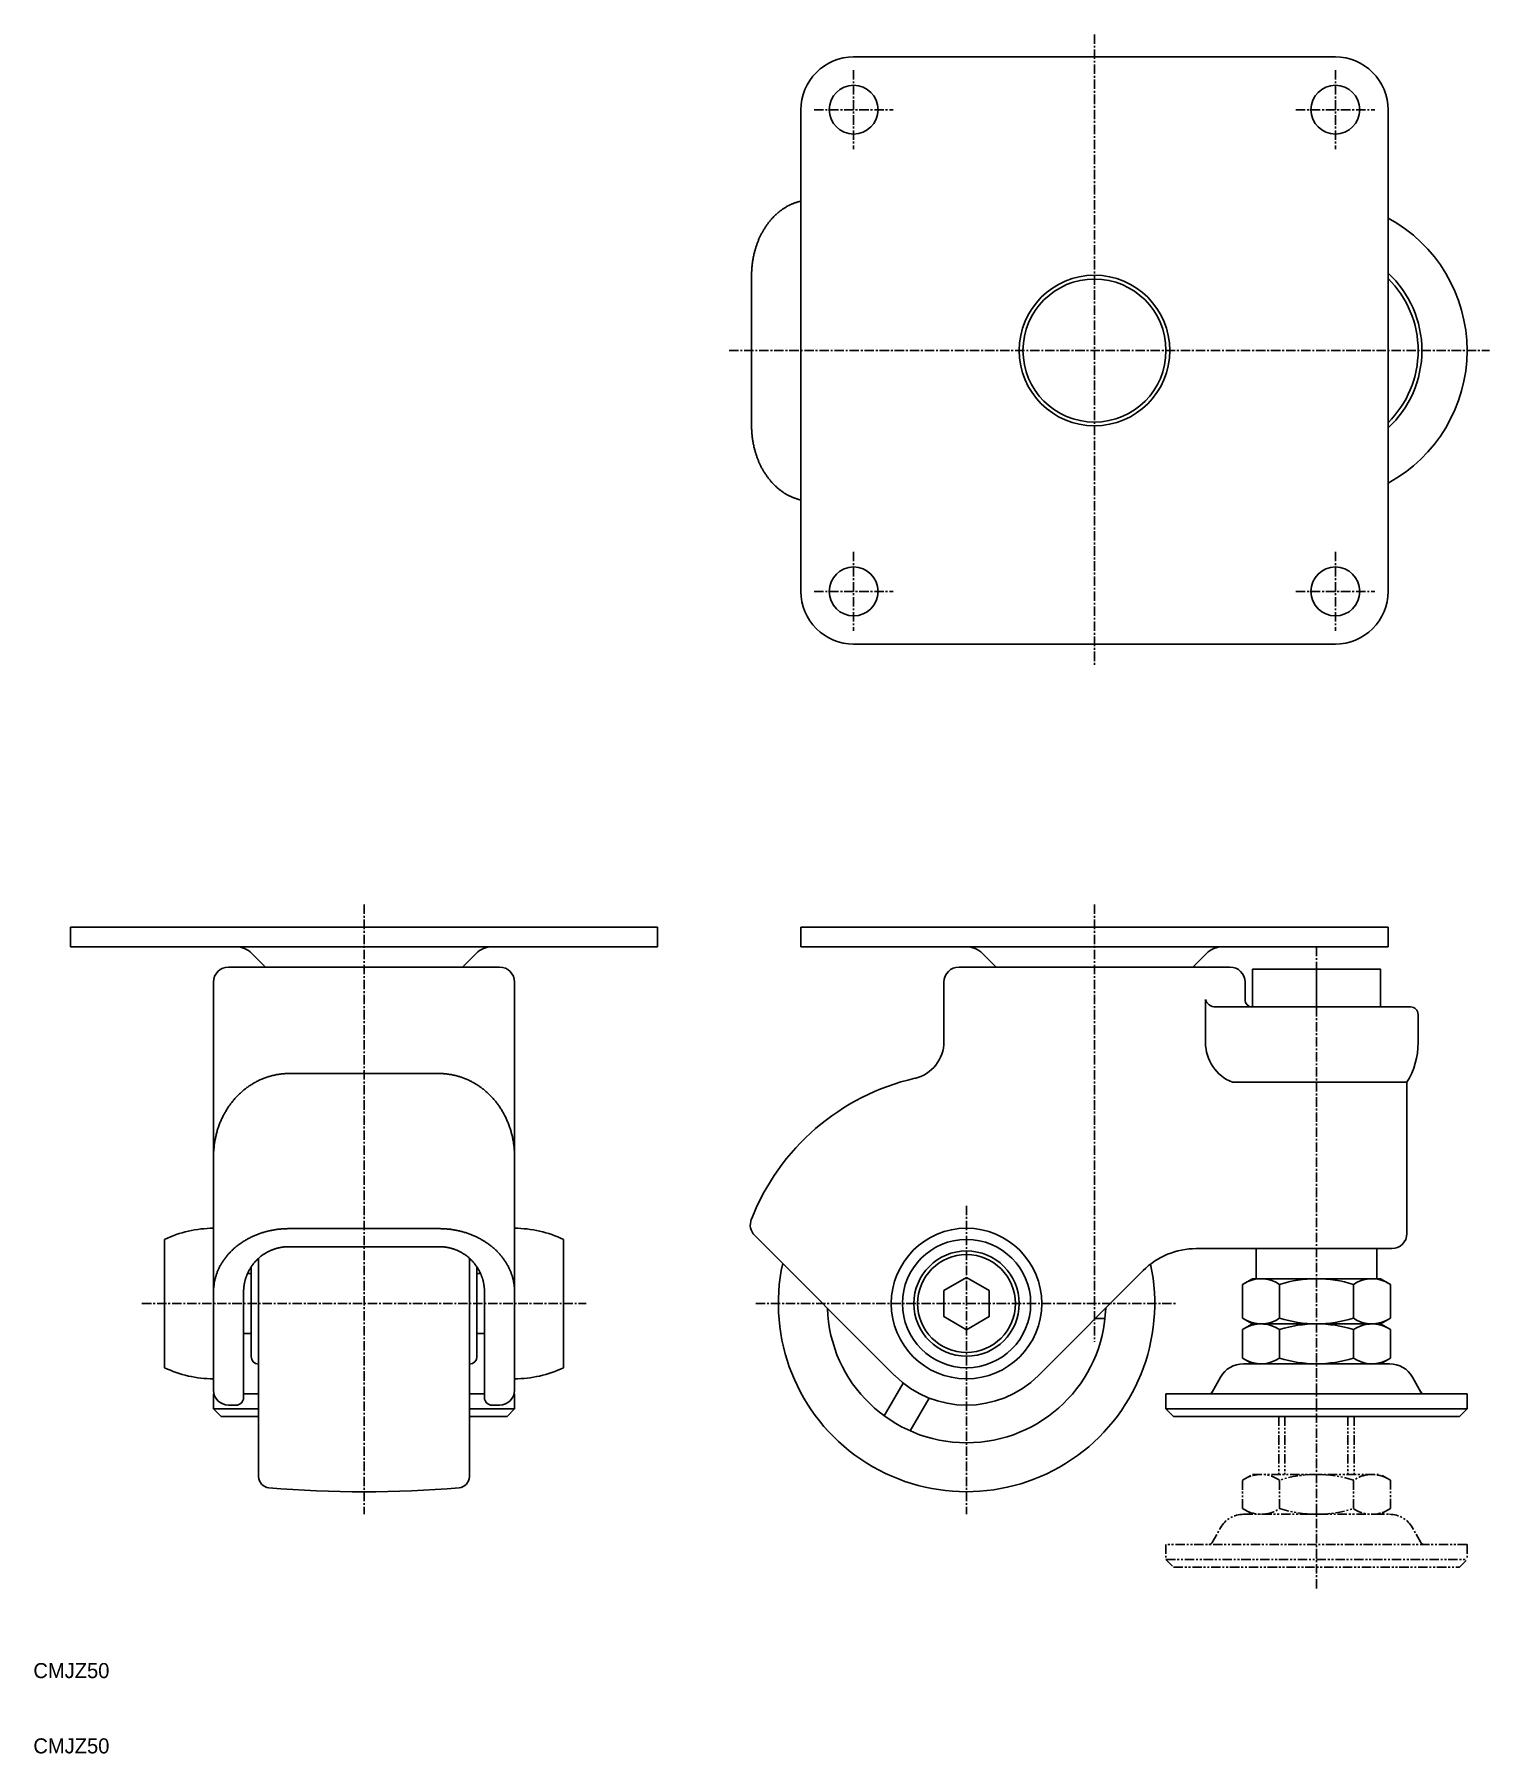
# Model space of a CAD drawing. Extents: x 10 to 203, y 10 to 238.
import ezdxf

# ---------------------------------------------------------------- set-up
doc = ezdxf.new("R2010")
doc.units = 0
doc.linetypes.add('CENTER', pattern=[2, 1.25, -0.25, 0.25, -0.25])
doc.linetypes.add('PHANTOM', pattern=[2.5, 1.25, -0.25, 0.25, -0.25, 0.25, -0.25])
doc.layers.get('0').update_dxf_attribs({"linetype": 'CONTINUOUS'})
doc.layers.add('CENTER', color=1, linetype='CENTER')

msp = doc.modelspace()

# ---------------------------------------------------------------- linework, layer by layer
at = {"color": 7, "linetype": 'CONTINUOUS'}
for p, q in [((105.43, 186.36), (105.43, 206.36)), ((14.93, 119.76), (92.93, 119.76)), ((14.93, 117.16), (14.93, 119.76)), ((92.93, 117.16), (92.93, 119.76)), ((111.98, 119.76), (189.98, 119.76)), ((111.98, 117.16), (111.98, 119.76)), ((189.98, 117.16), (189.98, 119.76)), ((14.93, 117.16), (92.93, 117.16)), ((111.98, 117.16), (189.98, 117.16)), ((35.93, 114.46), (71.93, 114.46)), ((40.86, 114.46), (39.04, 116.28)), ((67.01, 114.46), (68.83, 116.28)), ((132.98, 114.46), (168.98, 114.46)), ((137.9, 114.46), (136.08, 116.28)), ((164.05, 114.46), (165.87, 116.28)), ((33.93, 58.26), (33.93, 112.46)), ((73.93, 58.26), (73.93, 112.46)), ((130.98, 104.55), (130.98, 112.46)), ((170.98, 110.16), (170.98, 112.46)), ((180.48, 114.16), (180.48, 109.16)), ((165.73, 110.16), (165.73, 104.42)), ((167.06, 109.16), (192.98, 109.16)), ((193.98, 108.16), (193.98, 104.42)), ((63.93, 100.31), (43.93, 100.31)), ((192.48, 99.16), (169.31, 99.16)), ((192.48, 99.16), (192.48, 79.06)), ((27.43, 61.24), (27.43, 78.27)), ((63.93, 79.71), (43.93, 79.71)), ((80.43, 61.24), (80.43, 78.27)), ((105.84, 78.8), (124.43, 60.21)), ((39.93, 75.78), (39.93, 46.78)), ((63.93, 77.31), (43.93, 77.31)), ((67.93, 75.78), (67.93, 46.78)), ((164.51, 77.06), (190.48, 77.06)), ((172.48, 77.06), (172.48, 73.06)), ((188.48, 77.06), (188.48, 73.06)), ((38.93, 73.76), (38.46, 73.76)), ((38.93, 74.63), (38.93, 62.72)), ((68.93, 74.63), (68.93, 62.72)), ((69.41, 73.76), (68.93, 73.76)), ((143.52, 60.21), (157.44, 74.13)), ((37.93, 57.26), (37.93, 71.31)), ((69.93, 57.26), (69.93, 71.31)), ((170.66, 72.3), (171.98, 73.06)), ((170.66, 67.82), (170.66, 72.3)), ((171.98, 73.06), (188.98, 73.06)), ((175.57, 72.3), (175.57, 67.82)), ((185.38, 72.3), (185.38, 67.82)), ((190.29, 72.3), (188.98, 73.06)), ((190.29, 72.3), (190.29, 67.82)), ((151.07, 67.76), (152.37, 67.76)), ((170.66, 67.82), (171.98, 67.06)), ((170.66, 66.3), (171.98, 67.06)), ((170.66, 62.52), (170.66, 66.3)), ((171.98, 67.06), (188.98, 67.06)), ((188.98, 67.06), (171.98, 67.06)), ((175.57, 62.52), (175.57, 66.3)), ((185.38, 62.52), (185.38, 66.3)), ((190.29, 67.82), (188.98, 67.06)), ((190.29, 66.3), (188.98, 67.06)), ((190.29, 66.3), (190.29, 62.52)), ((38.93, 65.76), (37.93, 65.76)), ((69.93, 65.76), (68.93, 65.76)), ((39.9, 61.72), (39.93, 61.72)), ((67.97, 61.72), (67.93, 61.72)), ((170.66, 62.52), (171.98, 61.76)), ((190.18, 61.76), (170.77, 61.76)), ((171.98, 61.76), (180.48, 61.76)), ((171.98, 61.76), (180.48, 61.76)), ((171.98, 61.76), (180.48, 61.76)), ((190.29, 62.52), (188.98, 61.76)), ((166.62, 58.01), (167.72, 59.97)), ((194.33, 58.01), (193.24, 59.97)), ((33.93, 57.76), (33.93, 55.76)), ((34, 57.76), (33.93, 57.76)), ((39.93, 57.76), (37.93, 57.76)), ((69.93, 57.76), (67.93, 57.76)), ((73.93, 57.76), (73.87, 57.76)), ((73.93, 57.76), (73.93, 55.76)), ((125.57, 59.19), (123.05, 54.83)), ((129.03, 57.19), (126.51, 52.83)), ((160.48, 57.76), (160.48, 55.76)), ((200.48, 57.76), (160.48, 57.76)), ((200.48, 57.76), (200.48, 55.76)), ((33.93, 55.76), (39.93, 55.76)), ((33.93, 55.76), (34.93, 54.76)), ((35.93, 56.26), (36.93, 56.26)), ((67.93, 55.76), (73.93, 55.76)), ((70.93, 56.26), (71.93, 56.26)), ((72.93, 54.76), (73.93, 55.76)), ((160.48, 55.76), (161.48, 54.76)), ((160.48, 55.76), (200.48, 55.76)), ((199.48, 54.76), (200.48, 55.76)), ((34.93, 54.76), (39.93, 54.76)), ((67.93, 54.76), (72.93, 54.76)), ((161.48, 54.76), (199.48, 54.76))]:
    msp.add_line(p, q, dxfattribs=at)
at = {"color": 3, "linetype": 'PHANTOM'}
for p, q in [((175.48, 54.76), (175.48, 47.06)), ((176.29, 54.76), (176.29, 47.06)), ((184.66, 54.76), (184.66, 47.06)), ((185.48, 54.76), (185.48, 47.06)), ((170.66, 46.3), (171.98, 47.06)), ((170.66, 42.52), (170.66, 46.3)), ((171.98, 47.06), (188.98, 47.06)), ((175.57, 42.52), (175.57, 46.3)), ((185.38, 42.52), (185.38, 46.3)), ((190.29, 46.3), (188.98, 47.06)), ((190.29, 46.3), (190.29, 42.52)), ((170.66, 42.52), (171.98, 41.76)), ((170.77, 41.76), (190.18, 41.76)), ((190.29, 42.52), (188.98, 41.76)), ((166.62, 38.01), (167.72, 39.97)), ((194.33, 38.01), (193.24, 39.97)), ((160.48, 37.76), (160.48, 35.76)), ((200.48, 37.76), (160.48, 37.76)), ((200.48, 37.76), (200.48, 35.76)), ((160.48, 35.76), (161.48, 34.76)), ((160.48, 35.76), (200.48, 35.76)), ((161.48, 34.76), (199.48, 34.76)), ((199.48, 34.76), (200.48, 35.76))]:
    msp.add_line(p, q, dxfattribs=at)
at = {"color": 7, "linetype": 'CONTINUOUS'}
msp.add_lwpolyline([(118.98, 235.36), (182.98, 235.36, -0.414214), (189.98, 228.36), (189.98, 164.36, -0.414214), (182.98, 157.36), (118.98, 157.36, -0.414214), (111.98, 164.36), (111.98, 228.36, -0.414214)], format="xyb", close=True, dxfattribs=at)
msp.add_lwpolyline([(171.98, 109.16), (171.98, 114.16), (188.98, 114.16), (188.98, 109.16)], dxfattribs=at)
msp.add_lwpolyline([(136.98, 71.49), (133.98, 73.22), (130.98, 71.49), (130.98, 68.02), (133.98, 66.29), (136.98, 68.02)], close=True, dxfattribs=at)
for points in [[(105.43, 206.36, 0), (105.43, 206.47, 0), (105.43, 206.58, 0), (105.43, 206.69, 0), (105.43, 206.8, 0), (105.44, 206.91, 0), (105.44, 207.02, 0), (105.45, 207.12, 0), (105.46, 207.23, 0), (105.46, 207.34, 0), (105.47, 207.45, 0), (105.48, 207.56, 0), (105.49, 207.67, 0), (105.5, 207.78, 0), (105.52, 207.88, 0), (105.53, 207.99, 0), (105.55, 208.1, 0), (105.56, 208.21, 0), (105.58, 208.31, 0), (105.59, 208.42, 0), (105.61, 208.53, 0), (105.63, 208.63, 0), (105.65, 208.74, 0), (105.67, 208.85, 0), (105.7, 208.95, 0), (105.72, 209.06, 0), (105.74, 209.16, 0), (105.77, 209.27, 0), (105.79, 209.37, 0), (105.82, 209.48, 0), (105.85, 209.58, 0), (105.88, 209.68, 0), (105.9, 209.79, 0), (105.93, 209.89, 0), (105.97, 209.99, 0), (106, 210.09, 0), (106.03, 210.19, 0), (106.06, 210.29, 0), (106.1, 210.39, 0), (106.13, 210.49, 0), (106.17, 210.59, 0), (106.21, 210.69, 0), (106.24, 210.79, 0), (106.28, 210.89, 0), (106.32, 210.98, 0), (106.36, 211.08, 0), (106.4, 211.18, 0), (106.44, 211.27, 0), (106.49, 211.37, 0), (106.53, 211.46, 0), (106.58, 211.56, 0), (106.62, 211.65, 0), (106.67, 211.74, 0), (106.71, 211.83, 0), (106.76, 211.92, 0), (106.81, 212.01, 0), (106.86, 212.1, 0), (106.91, 212.19, 0), (106.96, 212.28, 0), (107.01, 212.37, 0), (107.06, 212.46, 0), (107.12, 212.54, 0), (107.17, 212.63, 0), (107.23, 212.71, 0), (107.28, 212.8, 0), (107.34, 212.88, 0), (107.39, 212.96, 0), (107.45, 213.04, 0), (107.51, 213.12, 0), (107.57, 213.21, 0), (107.63, 213.28, 0), (107.69, 213.36, 0), (107.75, 213.44, 0), (107.81, 213.52, 0), (107.87, 213.59, 0), (107.93, 213.67, 0), (108, 213.74, 0), (108.06, 213.81, 0), (108.13, 213.89, 0), (108.19, 213.96, 0), (108.26, 214.03, 0), (108.32, 214.1, 0), (108.39, 214.17, 0), (108.46, 214.24, 0), (108.53, 214.3, 0), (108.6, 214.37, 0), (108.67, 214.43, 0), (108.74, 214.5, 0), (108.81, 214.56, 0), (108.88, 214.62, 0), (108.95, 214.68, 0), (109.02, 214.74, 0), (109.09, 214.8, 0), (109.17, 214.86, 0), (109.24, 214.92, 0), (109.31, 214.97, 0), (109.39, 215.03, 0), (109.47, 215.08, 0), (109.54, 215.13, 0), (109.62, 215.19, 0), (109.69, 215.24, 0), (109.77, 215.29, 0), (109.85, 215.34, 0), (109.92, 215.38, 0), (110, 215.43, 0), (110.08, 215.48, 0), (110.16, 215.52, 0), (110.24, 215.56, 0), (110.32, 215.61, 0), (110.4, 215.65, 0), (110.48, 215.69, 0), (110.56, 215.73, 0), (110.64, 215.76, 0), (110.72, 215.8, 0), (110.81, 215.84, 0), (110.89, 215.87, 0), (110.97, 215.9, 0), (111.05, 215.94, 0), (111.13, 215.97, 0), (111.22, 216, 0), (111.3, 216.03, 0), (111.38, 216.05, 0), (111.47, 216.08, 0), (111.55, 216.1, 0), (111.64, 216.13, 0), (111.72, 216.15, 0), (111.81, 216.17, 0), (111.89, 216.19, 0), (111.97, 216.21, 0)], [(105.43, 186.36, 0), (105.43, 186.25, 0), (105.43, 186.14, 0), (105.43, 186.03, 0), (105.43, 185.92, 0), (105.44, 185.81, 0), (105.44, 185.71, 0), (105.45, 185.6, 0), (105.46, 185.49, 0), (105.46, 185.38, 0), (105.47, 185.27, 0), (105.48, 185.16, 0), (105.49, 185.05, 0), (105.5, 184.95, 0), (105.52, 184.84, 0), (105.53, 184.73, 0), (105.55, 184.62, 0), (105.56, 184.51, 0), (105.58, 184.41, 0), (105.59, 184.3, 0), (105.61, 184.19, 0), (105.63, 184.09, 0), (105.65, 183.98, 0), (105.67, 183.88, 0), (105.7, 183.77, 0), (105.72, 183.66, 0), (105.74, 183.56, 0), (105.77, 183.45, 0), (105.79, 183.35, 0), (105.82, 183.25, 0), (105.85, 183.14, 0), (105.88, 183.04, 0), (105.9, 182.94, 0), (105.93, 182.83, 0), (105.97, 182.73, 0), (106, 182.63, 0), (106.03, 182.53, 0), (106.06, 182.43, 0), (106.1, 182.33, 0), (106.13, 182.23, 0), (106.17, 182.13, 0), (106.21, 182.03, 0), (106.24, 181.93, 0), (106.28, 181.84, 0), (106.32, 181.74, 0), (106.36, 181.64, 0), (106.4, 181.54, 0), (106.44, 181.45, 0), (106.49, 181.35, 0), (106.53, 181.26, 0), (106.58, 181.17, 0), (106.62, 181.07, 0), (106.67, 180.98, 0), (106.71, 180.89, 0), (106.76, 180.8, 0), (106.81, 180.71, 0), (106.86, 180.62, 0), (106.91, 180.53, 0), (106.96, 180.44, 0), (107.01, 180.35, 0), (107.06, 180.27, 0), (107.12, 180.18, 0), (107.17, 180.09, 0), (107.23, 180.01, 0), (107.28, 179.93, 0), (107.34, 179.84, 0), (107.39, 179.76, 0), (107.45, 179.68, 0), (107.51, 179.6, 0), (107.57, 179.52, 0), (107.63, 179.44, 0), (107.69, 179.36, 0), (107.75, 179.28, 0), (107.81, 179.21, 0), (107.87, 179.13, 0), (107.93, 179.06, 0), (108, 178.98, 0), (108.06, 178.91, 0), (108.13, 178.84, 0), (108.19, 178.76, 0), (108.26, 178.69, 0), (108.32, 178.62, 0), (108.39, 178.55, 0), (108.46, 178.49, 0), (108.53, 178.42, 0), (108.6, 178.35, 0), (108.67, 178.29, 0), (108.74, 178.22, 0), (108.81, 178.16, 0), (108.88, 178.1, 0), (108.95, 178.04, 0), (109.02, 177.98, 0), (109.09, 177.92, 0), (109.17, 177.86, 0), (109.24, 177.81, 0), (109.31, 177.75, 0), (109.39, 177.69, 0), (109.47, 177.64, 0), (109.54, 177.59, 0), (109.62, 177.53, 0), (109.69, 177.48, 0), (109.77, 177.43, 0), (109.85, 177.39, 0), (109.92, 177.34, 0), (110, 177.29, 0), (110.08, 177.25, 0), (110.16, 177.2, 0), (110.24, 177.16, 0), (110.32, 177.12, 0), (110.4, 177.07, 0), (110.48, 177.03, 0), (110.56, 177, 0), (110.64, 176.96, 0), (110.72, 176.92, 0), (110.81, 176.89, 0), (110.89, 176.85, 0), (110.97, 176.82, 0), (111.05, 176.79, 0), (111.13, 176.76, 0), (111.22, 176.73, 0), (111.3, 176.7, 0), (111.38, 176.67, 0), (111.47, 176.64, 0), (111.55, 176.62, 0), (111.64, 176.59, 0), (111.72, 176.57, 0), (111.81, 176.55, 0), (111.89, 176.53, 0), (111.97, 176.51, 0)], [(33.93, 89.28, 0), (33.94, 89.41, 0), (33.94, 89.55, 0), (33.94, 89.69, 0), (33.95, 89.82, 0), (33.95, 89.96, 0), (33.96, 90.09, 0), (33.97, 90.23, 0), (33.98, 90.36, 0), (34, 90.5, 0), (34.01, 90.63, 0), (34.03, 90.76, 0), (34.04, 90.9, 0), (34.06, 91.03, 0), (34.08, 91.17, 0), (34.1, 91.3, 0), (34.13, 91.43, 0), (34.15, 91.56, 0), (34.18, 91.7, 0), (34.21, 91.83, 0), (34.23, 91.96, 0), (34.27, 92.09, 0), (34.3, 92.22, 0), (34.33, 92.35, 0), (34.37, 92.48, 0), (34.4, 92.61, 0), (34.44, 92.74, 0), (34.48, 92.87, 0), (34.52, 93, 0), (34.56, 93.12, 0), (34.6, 93.25, 0), (34.65, 93.38, 0), (34.7, 93.5, 0), (34.74, 93.63, 0), (34.79, 93.75, 0), (34.84, 93.87, 0), (34.89, 94, 0), (34.95, 94.12, 0), (35, 94.24, 0), (35.06, 94.36, 0), (35.12, 94.48, 0), (35.17, 94.6, 0), (35.23, 94.72, 0), (35.3, 94.83, 0), (35.36, 94.95, 0), (35.42, 95.07, 0), (35.49, 95.18, 0), (35.55, 95.29, 0), (35.62, 95.41, 0), (35.69, 95.52, 0), (35.76, 95.63, 0), (35.83, 95.74, 0), (35.9, 95.85, 0), (35.98, 95.96, 0), (36.05, 96.07, 0), (36.13, 96.17, 0), (36.2, 96.28, 0), (36.28, 96.38, 0), (36.36, 96.48, 0), (36.44, 96.59, 0), (36.53, 96.69, 0), (36.61, 96.79, 0), (36.69, 96.88, 0), (36.78, 96.98, 0), (36.86, 97.08, 0), (36.95, 97.17, 0), (37.04, 97.27, 0), (37.13, 97.36, 0), (37.22, 97.45, 0), (37.31, 97.54, 0), (37.4, 97.63, 0), (37.5, 97.72, 0), (37.59, 97.81, 0), (37.69, 97.89, 0), (37.78, 97.97, 0), (37.88, 98.06, 0), (37.98, 98.14, 0), (38.08, 98.22, 0), (38.18, 98.3, 0), (38.28, 98.37, 0), (38.38, 98.45, 0), (38.48, 98.52, 0), (38.58, 98.6, 0), (38.69, 98.67, 0), (38.79, 98.74, 0), (38.9, 98.81, 0), (39.01, 98.88, 0), (39.11, 98.94, 0), (39.22, 99.01, 0), (39.33, 99.07, 0), (39.44, 99.13, 0), (39.55, 99.19, 0), (39.66, 99.25, 0), (39.77, 99.31, 0), (39.88, 99.36, 0), (39.99, 99.42, 0), (40.11, 99.47, 0), (40.22, 99.52, 0), (40.34, 99.57, 0), (40.45, 99.62, 0), (40.57, 99.66, 0), (40.68, 99.71, 0), (40.8, 99.75, 0), (40.91, 99.79, 0), (41.03, 99.83, 0), (41.15, 99.87, 0), (41.27, 99.91, 0), (41.39, 99.94, 0), (41.5, 99.98, 0), (41.62, 100.01, 0), (41.74, 100.04, 0), (41.86, 100.07, 0), (41.98, 100.1, 0), (42.1, 100.12, 0), (42.23, 100.15, 0), (42.35, 100.17, 0), (42.47, 100.19, 0), (42.59, 100.21, 0), (42.71, 100.23, 0), (42.83, 100.24, 0), (42.95, 100.26, 0), (43.08, 100.27, 0), (43.2, 100.28, 0), (43.32, 100.29, 0), (43.44, 100.3, 0), (43.57, 100.3, 0), (43.69, 100.31, 0), (43.81, 100.31, 0), (43.93, 100.31, 0)], [(73.93, 89.28, 0), (73.93, 89.41, 0), (73.93, 89.55, 0), (73.93, 89.69, 0), (73.92, 89.82, 0), (73.92, 89.96, 0), (73.91, 90.09, 0), (73.9, 90.23, 0), (73.89, 90.36, 0), (73.87, 90.5, 0), (73.86, 90.63, 0), (73.84, 90.76, 0), (73.83, 90.9, 0), (73.81, 91.03, 0), (73.79, 91.17, 0), (73.77, 91.3, 0), (73.74, 91.43, 0), (73.72, 91.56, 0), (73.69, 91.7, 0), (73.66, 91.83, 0), (73.64, 91.96, 0), (73.6, 92.09, 0), (73.57, 92.22, 0), (73.54, 92.35, 0), (73.5, 92.48, 0), (73.47, 92.61, 0), (73.43, 92.74, 0), (73.39, 92.87, 0), (73.35, 93, 0), (73.31, 93.12, 0), (73.26, 93.25, 0), (73.22, 93.38, 0), (73.17, 93.5, 0), (73.13, 93.63, 0), (73.08, 93.75, 0), (73.03, 93.87, 0), (72.97, 94, 0), (72.92, 94.12, 0), (72.87, 94.24, 0), (72.81, 94.36, 0), (72.75, 94.48, 0), (72.7, 94.6, 0), (72.64, 94.72, 0), (72.57, 94.83, 0), (72.51, 94.95, 0), (72.45, 95.07, 0), (72.38, 95.18, 0), (72.32, 95.29, 0), (72.25, 95.41, 0), (72.18, 95.52, 0), (72.11, 95.63, 0), (72.04, 95.74, 0), (71.97, 95.85, 0), (71.89, 95.96, 0), (71.82, 96.07, 0), (71.74, 96.17, 0), (71.66, 96.28, 0), (71.59, 96.38, 0), (71.51, 96.48, 0), (71.43, 96.59, 0), (71.34, 96.69, 0), (71.26, 96.79, 0), (71.18, 96.88, 0), (71.09, 96.98, 0), (71.01, 97.08, 0), (70.92, 97.17, 0), (70.83, 97.27, 0), (70.74, 97.36, 0), (70.65, 97.45, 0), (70.56, 97.54, 0), (70.47, 97.63, 0), (70.37, 97.72, 0), (70.28, 97.81, 0), (70.18, 97.89, 0), (70.09, 97.97, 0), (69.99, 98.06, 0), (69.89, 98.14, 0), (69.79, 98.22, 0), (69.69, 98.3, 0), (69.59, 98.37, 0), (69.49, 98.45, 0), (69.39, 98.52, 0), (69.28, 98.6, 0), (69.18, 98.67, 0), (69.08, 98.74, 0), (68.97, 98.81, 0), (68.86, 98.88, 0), (68.76, 98.94, 0), (68.65, 99.01, 0), (68.54, 99.07, 0), (68.43, 99.13, 0), (68.32, 99.19, 0), (68.21, 99.25, 0), (68.1, 99.31, 0), (67.99, 99.36, 0), (67.87, 99.42, 0), (67.76, 99.47, 0), (67.65, 99.52, 0), (67.53, 99.57, 0), (67.42, 99.62, 0), (67.3, 99.66, 0), (67.19, 99.71, 0), (67.07, 99.75, 0), (66.95, 99.79, 0), (66.84, 99.83, 0), (66.72, 99.87, 0), (66.6, 99.91, 0), (66.48, 99.94, 0), (66.36, 99.98, 0), (66.25, 100.01, 0), (66.13, 100.04, 0), (66.01, 100.07, 0), (65.89, 100.1, 0), (65.77, 100.12, 0), (65.64, 100.15, 0), (65.52, 100.17, 0), (65.4, 100.19, 0), (65.28, 100.21, 0), (65.16, 100.23, 0), (65.04, 100.24, 0), (64.91, 100.26, 0), (64.79, 100.27, 0), (64.67, 100.28, 0), (64.55, 100.29, 0), (64.43, 100.3, 0), (64.3, 100.3, 0), (64.18, 100.31, 0), (64.06, 100.31, 0), (63.93, 100.31, 0)], [(33.93, 71.31, 0), (33.94, 71.41, 0), (33.94, 71.51, 0), (33.94, 71.62, 0), (33.95, 71.72, 0), (33.95, 71.82, 0), (33.96, 71.92, 0), (33.97, 72.03, 0), (33.98, 72.13, 0), (34, 72.23, 0), (34.01, 72.33, 0), (34.03, 72.44, 0), (34.04, 72.54, 0), (34.06, 72.64, 0), (34.08, 72.74, 0), (34.1, 72.84, 0), (34.13, 72.94, 0), (34.15, 73.05, 0), (34.18, 73.15, 0), (34.21, 73.25, 0), (34.23, 73.35, 0), (34.27, 73.45, 0), (34.3, 73.55, 0), (34.33, 73.65, 0), (34.37, 73.74, 0), (34.4, 73.84, 0), (34.44, 73.94, 0), (34.48, 74.04, 0), (34.52, 74.14, 0), (34.56, 74.23, 0), (34.6, 74.33, 0), (34.65, 74.43, 0), (34.7, 74.52, 0), (34.74, 74.62, 0), (34.79, 74.71, 0), (34.84, 74.8, 0), (34.89, 74.9, 0), (34.95, 74.99, 0), (35, 75.08, 0), (35.06, 75.17, 0), (35.12, 75.27, 0), (35.17, 75.36, 0), (35.23, 75.45, 0), (35.3, 75.54, 0), (35.36, 75.62, 0), (35.42, 75.71, 0), (35.49, 75.8, 0), (35.55, 75.89, 0), (35.62, 75.97, 0), (35.69, 76.06, 0), (35.76, 76.14, 0), (35.83, 76.23, 0), (35.9, 76.31, 0), (35.98, 76.39, 0), (36.05, 76.47, 0), (36.13, 76.56, 0), (36.2, 76.64, 0), (36.28, 76.71, 0), (36.36, 76.79, 0), (36.44, 76.87, 0), (36.53, 76.95, 0), (36.61, 77.02, 0), (36.69, 77.1, 0), (36.78, 77.17, 0), (36.86, 77.25, 0), (36.95, 77.32, 0), (37.04, 77.39, 0), (37.13, 77.46, 0), (37.22, 77.53, 0), (37.31, 77.6, 0), (37.4, 77.67, 0), (37.5, 77.73, 0), (37.59, 77.8, 0), (37.69, 77.86, 0), (37.78, 77.93, 0), (37.88, 77.99, 0), (37.98, 78.05, 0), (38.08, 78.11, 0), (38.18, 78.17, 0), (38.28, 78.23, 0), (38.38, 78.29, 0), (38.48, 78.35, 0), (38.58, 78.4, 0), (38.69, 78.46, 0), (38.79, 78.51, 0), (38.9, 78.56, 0), (39.01, 78.62, 0), (39.11, 78.67, 0), (39.22, 78.71, 0), (39.33, 78.76, 0), (39.44, 78.81, 0), (39.55, 78.86, 0), (39.66, 78.9, 0), (39.77, 78.94, 0), (39.88, 78.99, 0), (39.99, 79.03, 0), (40.11, 79.07, 0), (40.22, 79.11, 0), (40.34, 79.14, 0), (40.45, 79.18, 0), (40.57, 79.22, 0), (40.68, 79.25, 0), (40.8, 79.28, 0), (40.91, 79.31, 0), (41.03, 79.35, 0), (41.15, 79.37, 0), (41.27, 79.4, 0), (41.39, 79.43, 0), (41.5, 79.46, 0), (41.62, 79.48, 0), (41.74, 79.5, 0), (41.86, 79.52, 0), (41.98, 79.55, 0), (42.1, 79.56, 0), (42.23, 79.58, 0), (42.35, 79.6, 0), (42.47, 79.62, 0), (42.59, 79.63, 0), (42.71, 79.64, 0), (42.83, 79.66, 0), (42.95, 79.67, 0), (43.08, 79.68, 0), (43.2, 79.68, 0), (43.32, 79.69, 0), (43.44, 79.7, 0), (43.57, 79.7, 0), (43.69, 79.7, 0), (43.81, 79.71, 0), (43.93, 79.71, 0)], [(73.93, 71.31, 0), (73.93, 71.41, 0), (73.93, 71.51, 0), (73.93, 71.62, 0), (73.92, 71.72, 0), (73.92, 71.82, 0), (73.91, 71.92, 0), (73.9, 72.03, 0), (73.89, 72.13, 0), (73.87, 72.23, 0), (73.86, 72.33, 0), (73.84, 72.44, 0), (73.83, 72.54, 0), (73.81, 72.64, 0), (73.79, 72.74, 0), (73.77, 72.84, 0), (73.74, 72.94, 0), (73.72, 73.05, 0), (73.69, 73.15, 0), (73.66, 73.25, 0), (73.64, 73.35, 0), (73.6, 73.45, 0), (73.57, 73.55, 0), (73.54, 73.65, 0), (73.5, 73.74, 0), (73.47, 73.84, 0), (73.43, 73.94, 0), (73.39, 74.04, 0), (73.35, 74.14, 0), (73.31, 74.23, 0), (73.26, 74.33, 0), (73.22, 74.43, 0), (73.17, 74.52, 0), (73.13, 74.62, 0), (73.08, 74.71, 0), (73.03, 74.8, 0), (72.97, 74.9, 0), (72.92, 74.99, 0), (72.87, 75.08, 0), (72.81, 75.17, 0), (72.75, 75.27, 0), (72.7, 75.36, 0), (72.64, 75.45, 0), (72.57, 75.54, 0), (72.51, 75.62, 0), (72.45, 75.71, 0), (72.38, 75.8, 0), (72.32, 75.89, 0), (72.25, 75.97, 0), (72.18, 76.06, 0), (72.11, 76.14, 0), (72.04, 76.23, 0), (71.97, 76.31, 0), (71.89, 76.39, 0), (71.82, 76.47, 0), (71.74, 76.56, 0), (71.66, 76.64, 0), (71.59, 76.71, 0), (71.51, 76.79, 0), (71.43, 76.87, 0), (71.34, 76.95, 0), (71.26, 77.02, 0), (71.18, 77.1, 0), (71.09, 77.17, 0), (71.01, 77.25, 0), (70.92, 77.32, 0), (70.83, 77.39, 0), (70.74, 77.46, 0), (70.65, 77.53, 0), (70.56, 77.6, 0), (70.47, 77.67, 0), (70.37, 77.73, 0), (70.28, 77.8, 0), (70.18, 77.86, 0), (70.09, 77.93, 0), (69.99, 77.99, 0), (69.89, 78.05, 0), (69.79, 78.11, 0), (69.69, 78.17, 0), (69.59, 78.23, 0), (69.49, 78.29, 0), (69.39, 78.35, 0), (69.28, 78.4, 0), (69.18, 78.46, 0), (69.08, 78.51, 0), (68.97, 78.56, 0), (68.86, 78.62, 0), (68.76, 78.67, 0), (68.65, 78.71, 0), (68.54, 78.76, 0), (68.43, 78.81, 0), (68.32, 78.86, 0), (68.21, 78.9, 0), (68.1, 78.94, 0), (67.99, 78.99, 0), (67.87, 79.03, 0), (67.76, 79.07, 0), (67.65, 79.11, 0), (67.53, 79.14, 0), (67.42, 79.18, 0), (67.3, 79.22, 0), (67.19, 79.25, 0), (67.07, 79.28, 0), (66.95, 79.31, 0), (66.84, 79.35, 0), (66.72, 79.37, 0), (66.6, 79.4, 0), (66.48, 79.43, 0), (66.36, 79.46, 0), (66.25, 79.48, 0), (66.13, 79.5, 0), (66.01, 79.52, 0), (65.89, 79.55, 0), (65.77, 79.56, 0), (65.64, 79.58, 0), (65.52, 79.6, 0), (65.4, 79.62, 0), (65.28, 79.63, 0), (65.16, 79.64, 0), (65.04, 79.66, 0), (64.91, 79.67, 0), (64.79, 79.68, 0), (64.67, 79.68, 0), (64.55, 79.69, 0), (64.43, 79.7, 0), (64.3, 79.7, 0), (64.18, 79.7, 0), (64.06, 79.71, 0), (63.93, 79.71, 0)], [(37.93, 71.31, 0), (37.94, 71.38, 0), (37.94, 71.45, 0), (37.94, 71.53, 0), (37.94, 71.6, 0), (37.95, 71.67, 0), (37.95, 71.75, 0), (37.96, 71.82, 0), (37.96, 71.89, 0), (37.97, 71.97, 0), (37.98, 72.04, 0), (37.99, 72.11, 0), (38, 72.19, 0), (38.01, 72.26, 0), (38.02, 72.33, 0), (38.04, 72.41, 0), (38.05, 72.48, 0), (38.06, 72.55, 0), (38.08, 72.62, 0), (38.1, 72.69, 0), (38.11, 72.77, 0), (38.13, 72.84, 0), (38.15, 72.91, 0), (38.17, 72.98, 0), (38.19, 73.05, 0), (38.21, 73.12, 0), (38.24, 73.19, 0), (38.26, 73.26, 0), (38.29, 73.33, 0), (38.31, 73.4, 0), (38.34, 73.47, 0), (38.36, 73.54, 0), (38.39, 73.61, 0), (38.42, 73.67, 0), (38.45, 73.74, 0), (38.48, 73.81, 0), (38.51, 73.87, 0), (38.54, 73.94, 0), (38.58, 74.01, 0), (38.61, 74.07, 0), (38.64, 74.14, 0), (38.68, 74.2, 0), (38.71, 74.27, 0), (38.75, 74.33, 0), (38.79, 74.39, 0), (38.83, 74.46, 0), (38.87, 74.52, 0), (38.91, 74.58, 0), (38.95, 74.64, 0), (38.99, 74.7, 0), (39.03, 74.77, 0), (39.07, 74.83, 0), (39.12, 74.88, 0), (39.16, 74.94, 0), (39.2, 75, 0), (39.25, 75.06, 0), (39.3, 75.12, 0), (39.34, 75.17, 0), (39.39, 75.23, 0), (39.44, 75.29, 0), (39.49, 75.34, 0), (39.54, 75.39, 0), (39.59, 75.45, 0), (39.64, 75.5, 0), (39.69, 75.55, 0), (39.74, 75.61, 0), (39.8, 75.66, 0), (39.85, 75.71, 0), (39.91, 75.76, 0), (39.96, 75.81, 0), (40.02, 75.85, 0), (40.07, 75.9, 0), (40.13, 75.95, 0), (40.19, 76, 0), (40.24, 76.04, 0), (40.3, 76.09, 0), (40.36, 76.13, 0), (40.42, 76.17, 0), (40.48, 76.22, 0), (40.54, 76.26, 0), (40.6, 76.3, 0), (40.66, 76.34, 0), (40.72, 76.38, 0), (40.79, 76.42, 0), (40.85, 76.46, 0), (40.91, 76.5, 0), (40.98, 76.53, 0), (41.04, 76.57, 0), (41.11, 76.6, 0), (41.17, 76.64, 0), (41.24, 76.67, 0), (41.3, 76.7, 0), (41.37, 76.74, 0), (41.44, 76.77, 0), (41.5, 76.8, 0), (41.57, 76.83, 0), (41.64, 76.86, 0), (41.71, 76.88, 0), (41.78, 76.91, 0), (41.84, 76.94, 0), (41.91, 76.96, 0), (41.98, 76.99, 0), (42.05, 77.01, 0), (42.12, 77.03, 0), (42.19, 77.05, 0), (42.26, 77.08, 0), (42.33, 77.1, 0), (42.41, 77.11, 0), (42.48, 77.13, 0), (42.55, 77.15, 0), (42.62, 77.17, 0), (42.69, 77.18, 0), (42.76, 77.2, 0), (42.84, 77.21, 0), (42.91, 77.22, 0), (42.98, 77.24, 0), (43.05, 77.25, 0), (43.13, 77.26, 0), (43.2, 77.27, 0), (43.27, 77.28, 0), (43.35, 77.28, 0), (43.42, 77.29, 0), (43.49, 77.3, 0), (43.57, 77.3, 0), (43.64, 77.31, 0), (43.71, 77.31, 0), (43.79, 77.31, 0), (43.86, 77.31, 0), (43.93, 77.31, 0)], [(69.93, 71.31, 0), (69.93, 71.38, 0), (69.93, 71.45, 0), (69.93, 71.53, 0), (69.93, 71.6, 0), (69.92, 71.67, 0), (69.92, 71.75, 0), (69.91, 71.82, 0), (69.91, 71.89, 0), (69.9, 71.97, 0), (69.89, 72.04, 0), (69.88, 72.11, 0), (69.87, 72.19, 0), (69.86, 72.26, 0), (69.85, 72.33, 0), (69.83, 72.41, 0), (69.82, 72.48, 0), (69.8, 72.55, 0), (69.79, 72.62, 0), (69.77, 72.69, 0), (69.75, 72.77, 0), (69.74, 72.84, 0), (69.72, 72.91, 0), (69.7, 72.98, 0), (69.68, 73.05, 0), (69.65, 73.12, 0), (69.63, 73.19, 0), (69.61, 73.26, 0), (69.58, 73.33, 0), (69.56, 73.4, 0), (69.53, 73.47, 0), (69.51, 73.54, 0), (69.48, 73.61, 0), (69.45, 73.67, 0), (69.42, 73.74, 0), (69.39, 73.81, 0), (69.36, 73.87, 0), (69.33, 73.94, 0), (69.29, 74.01, 0), (69.26, 74.07, 0), (69.23, 74.14, 0), (69.19, 74.2, 0), (69.16, 74.27, 0), (69.12, 74.33, 0), (69.08, 74.39, 0), (69.04, 74.46, 0), (69, 74.52, 0), (68.96, 74.58, 0), (68.92, 74.64, 0), (68.88, 74.7, 0), (68.84, 74.77, 0), (68.8, 74.83, 0), (68.75, 74.88, 0), (68.71, 74.94, 0), (68.66, 75, 0), (68.62, 75.06, 0), (68.57, 75.12, 0), (68.53, 75.17, 0), (68.48, 75.23, 0), (68.43, 75.29, 0), (68.38, 75.34, 0), (68.33, 75.39, 0), (68.28, 75.45, 0), (68.23, 75.5, 0), (68.18, 75.55, 0), (68.12, 75.61, 0), (68.07, 75.66, 0), (68.02, 75.71, 0), (67.96, 75.76, 0), (67.91, 75.81, 0), (67.85, 75.85, 0), (67.8, 75.9, 0), (67.74, 75.95, 0), (67.68, 76, 0), (67.63, 76.04, 0), (67.57, 76.09, 0), (67.51, 76.13, 0), (67.45, 76.17, 0), (67.39, 76.22, 0), (67.33, 76.26, 0), (67.27, 76.3, 0), (67.21, 76.34, 0), (67.14, 76.38, 0), (67.08, 76.42, 0), (67.02, 76.46, 0), (66.96, 76.5, 0), (66.89, 76.53, 0), (66.83, 76.57, 0), (66.76, 76.6, 0), (66.7, 76.64, 0), (66.63, 76.67, 0), (66.57, 76.7, 0), (66.5, 76.74, 0), (66.43, 76.77, 0), (66.37, 76.8, 0), (66.3, 76.83, 0), (66.23, 76.86, 0), (66.16, 76.88, 0), (66.09, 76.91, 0), (66.03, 76.94, 0), (65.96, 76.96, 0), (65.89, 76.99, 0), (65.82, 77.01, 0), (65.75, 77.03, 0), (65.68, 77.05, 0), (65.61, 77.08, 0), (65.53, 77.1, 0), (65.46, 77.11, 0), (65.39, 77.13, 0), (65.32, 77.15, 0), (65.25, 77.17, 0), (65.18, 77.18, 0), (65.11, 77.2, 0), (65.03, 77.21, 0), (64.96, 77.22, 0), (64.89, 77.24, 0), (64.82, 77.25, 0), (64.74, 77.26, 0), (64.67, 77.27, 0), (64.6, 77.28, 0), (64.52, 77.28, 0), (64.45, 77.29, 0), (64.38, 77.3, 0), (64.3, 77.3, 0), (64.23, 77.31, 0), (64.16, 77.31, 0), (64.08, 77.31, 0), (64.01, 77.31, 0), (63.93, 77.31, 0)]]:
    msp.add_polyline3d(points, dxfattribs=at)
for centre, radius in [((118.98, 228.36), 3.25), ((182.98, 228.36), 3.25), ((150.98, 196.36), 10), ((150.98, 196.36), 9.5), ((118.98, 164.36), 3.25), ((182.98, 164.36), 3.25), ((133.98, 69.76), 10), ((133.98, 69.76), 8.52), ((133.98, 69.76), 6.99), ((133.98, 69.76), 6.5)]:
    msp.add_circle(centre, radius, dxfattribs=at)
for centre, radius, start, end in [((180.48, 196.36), 20, 298.3594, 61.6406), ((180.48, 196.36), 14, 312.7321, 47.2679), ((180.48, 196.36), 13.5, 314.7249, 45.2751), ((36.92, 114.16), 3, 45, 90), ((70.95, 114.16), 3, 90, 135), ((133.96, 114.16), 3, 45, 90), ((168, 114.16), 3, 90, 135), ((35.93, 112.46), 2, 90, 180), ((71.93, 112.46), 2, 0, 90), ((132.98, 112.46), 2, 90, 180), ((168.98, 112.46), 2, 0, 90), ((167.06, 110.54), 1.38, 196.0957, 270), ((171.98, 110.16), 1, 180, 270), ((192.98, 108.16), 1, 0, 90), ((125.98, 104.55), 5, 282.9494, 0), ((171.4, 104.42), 5.67, 180, 248.3097), ((183.98, 104.42), 10, 328.2117, 0), ((133.98, 69.76), 30.7, 102.9494, 158.6218), ((107.25, 80.22), 2, 158.6218, 225), ((33.93, 64.76), 15, 90, 115.6793), ((73.93, 64.76), 15, 64.3207, 90), ((190.48, 79.06), 2, 270, 0), ((164.51, 67.06), 10, 90, 135), ((133.98, 69.76), 25, 167.6836, 12.0832), ((173.11, 68.71), 4.34, 55.6158, 115.6158), ((180.48, 56.82), 16.24, 72.412, 107.588), ((187.84, 68.71), 4.34, 64.3842, 124.3842), ((133.98, 69.76), 18.5, 181.8637, 358.1363), ((173.11, 71.4), 4.34, 244.3842, 304.3842), ((173.11, 62.71), 4.34, 55.6158, 115.6158), ((180.48, 83.3), 16.24, 252.412, 287.588), ((180.48, 50.82), 16.24, 72.412, 107.588), ((187.84, 71.4), 4.34, 235.6158, 295.6158), ((187.84, 62.71), 4.34, 64.3842, 124.3842), ((39.93, 62.72), 1, 180, 268), ((67.93, 62.72), 1, 272, 0), ((170.77, 58.26), 3.5, 90, 150.7224), ((173.11, 66.1), 4.34, 244.3842, 304.3842), ((180.48, 78), 16.24, 252.412, 287.588), ((187.84, 66.1), 4.34, 235.6158, 295.6158), ((190.18, 58.26), 3.5, 29.2776, 90), ((33.93, 74.76), 15, 244.3207, 270), ((73.93, 74.76), 15, 270, 295.6793), ((133.98, 69.76), 13.5, 225, 315), ((35.93, 58.26), 2, 180, 270), ((36.93, 57.26), 1, 270, 0), ((39.64, 58.26), 0.5, 270, 305.8586), ((68.23, 58.26), 0.5, 234.1414, 270), ((70.93, 57.26), 1, 180, 270), ((71.93, 58.26), 2, 270, 0), ((166.18, 58.26), 0.5, 270, 330.7224), ((194.77, 58.26), 0.5, 209.2776, 270), ((41.43, 46.78), 1.5, 180, 265.1714), ((66.43, 46.78), 1.5, 274.8286, 0), ((53.93, 194.76), 150, 265.1714, 274.8286)]:
    msp.add_arc(centre, radius, start, end, dxfattribs=at)
at = {"color": 3, "linetype": 'PHANTOM'}
for centre, radius, start, end in [((173.11, 42.71), 4.34, 55.6158, 115.6158), ((180.48, 30.82), 16.24, 72.412, 107.588), ((187.84, 42.71), 4.34, 64.3842, 124.3842), ((170.77, 38.26), 3.5, 90, 150.7224), ((173.11, 46.1), 4.34, 244.3842, 304.3842), ((180.48, 58), 16.24, 252.412, 287.588), ((187.84, 46.1), 4.34, 235.6158, 295.6158), ((190.18, 38.26), 3.5, 29.2776, 90), ((166.18, 38.26), 0.5, 270, 330.7224), ((194.77, 38.26), 0.5, 209.2776, 270)]:
    msp.add_arc(centre, radius, start, end, dxfattribs=at)
at = {"layer": 'CENTER', "color": 1, "linetype": 'CENTER'}
for p, q in [((150.98, 238.36), (150.98, 154.36)), ((118.98, 233.61), (118.98, 223.11)), ((182.98, 233.61), (182.98, 223.11)), ((113.73, 228.36), (124.23, 228.36)), ((177.73, 228.36), (188.23, 228.36)), ((102.43, 196.36), (203.48, 196.36)), ((118.98, 169.61), (118.98, 159.11)), ((182.98, 169.61), (182.98, 159.11)), ((113.73, 164.36), (124.23, 164.36)), ((177.73, 164.36), (188.23, 164.36)), ((53.93, 122.76), (53.93, 41.76)), ((150.98, 122.76), (150.98, 64.66)), ((180.48, 117.16), (180.48, 31.76)), ((133.98, 82.76), (133.98, 41.76)), ((24.43, 69.76), (83.43, 69.76)), ((105.98, 69.76), (161.98, 69.76))]:
    msp.add_line(p, q, dxfattribs=at)

# ---------------------------------------------------------------- texts
at = {"color": 7, "linetype": 'CONTINUOUS'}
for p in [(10, 20), (10, 10)]:
    msp.add_text('CMJZ50', height=2, dxfattribs=at).set_placement(p)

doc.saveas('drawing.dxf')
